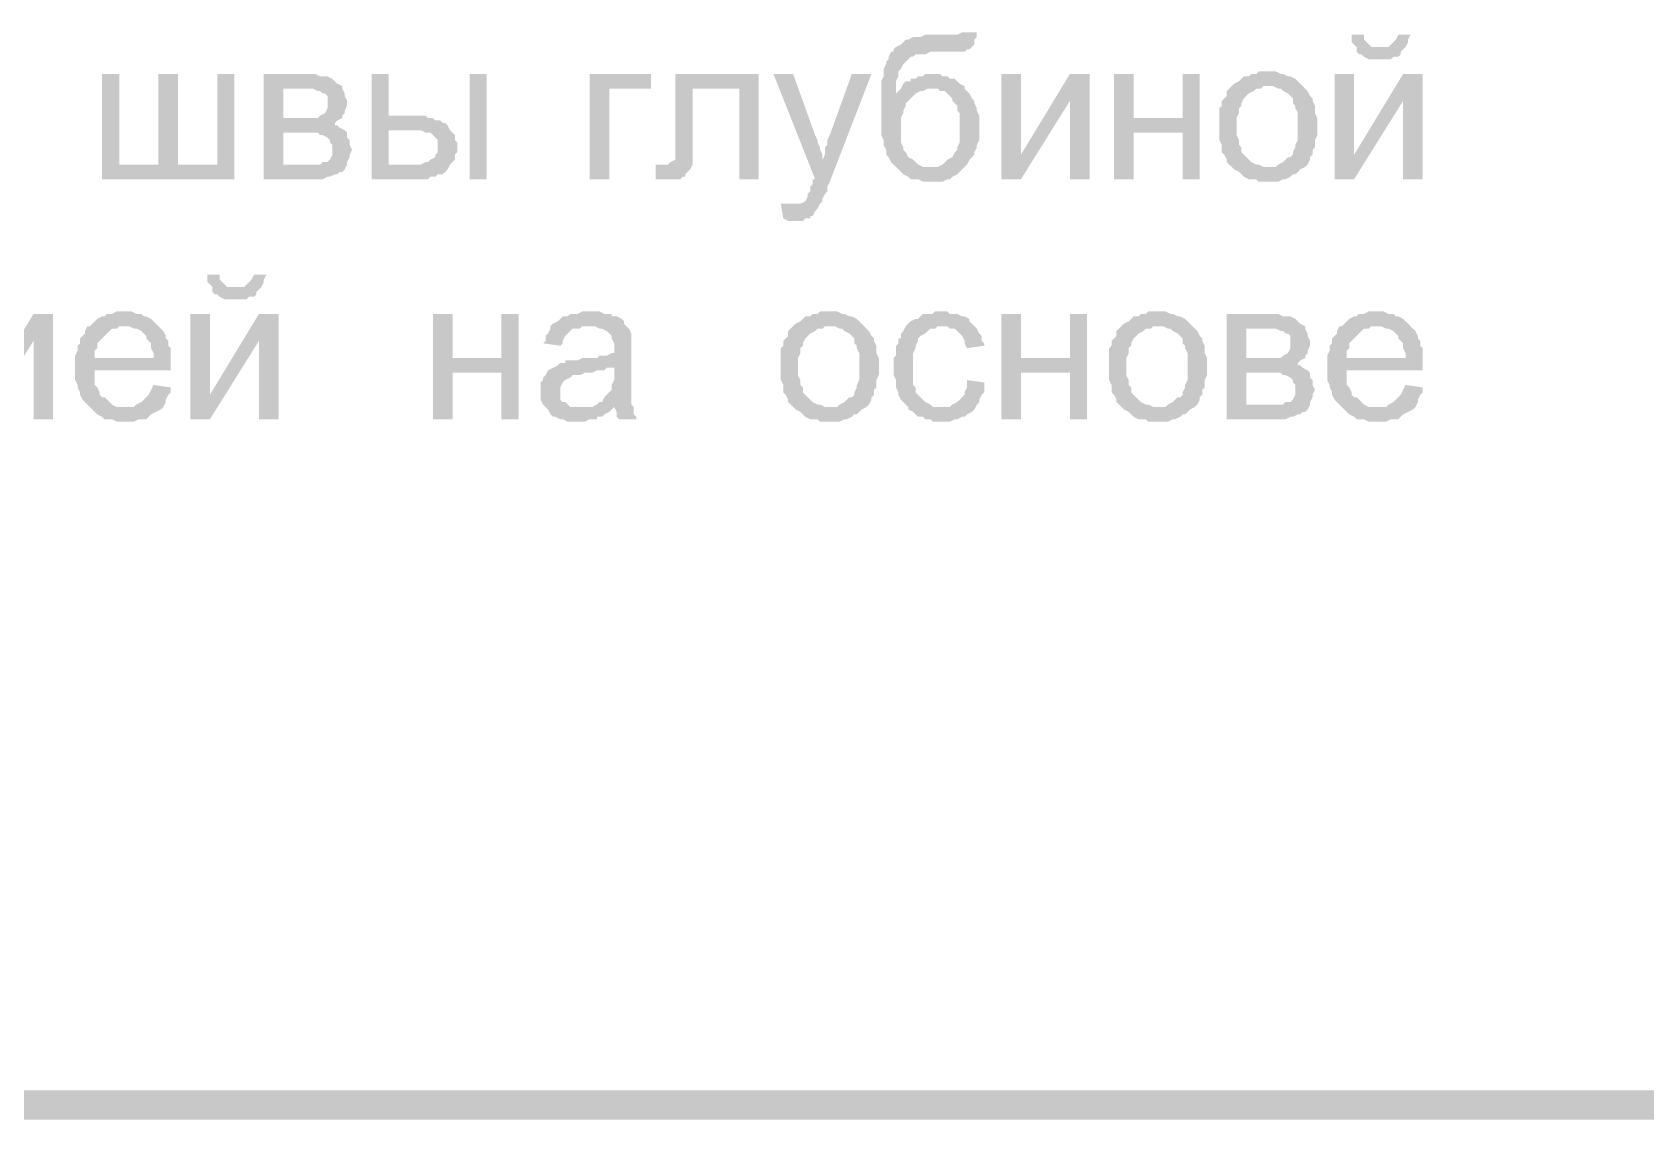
# Model space of a CAD drawing. Header units: millimetres. Extents: x -383313 to -161684, y -117025 to 99224.
# Drawn here: x -336718 to -333930, y -36104 to -34225 of the extents above; entities that cross this region are included whole.
import ezdxf

# ---------------------------------------------------------------- set-up
doc = ezdxf.new("R2010")
doc.units = ezdxf.units.MM
doc.header["$MEASUREMENT"] = 0
doc.layers.add('PDF_Solid Fills', color=7, linetype='Continuous')

# ---------------------------------------------------------------- blocks, each defined once
blk = doc.blocks.new('A$Cf5759c35')
at = {"layer": 'PDF_Solid Fills'}
for points in [[(23350.9, -15959.7), (23350.9, -15959.7), (23342.4, -15963.9), (23342.4, -15963.9), (23342.4, -15963.9), (23338.2, -15963.9), (23329.7, -15963.9), (23321.3, -15963.9), (23308.6, -15963.9), (23300.1, -15963.9), (23291.6, -15963.9), (23287.4, -15963.9), (23278.9, -15968.1), (23270.5, -15968.1), (23266.2, -15968.1), (23257.8, -15972.4), (23253.5, -15972.4), (23249.3, -15976.6), (23245.1, -15980.8), (23236.6, -15985.1), (23232.4, -15989.3), (23232.4, -15993.5), (23228.1, -15993.5), (23223.9, -16002), (23223.9, -16006.2), (23219.7, -16010.5), (23219.7, -16014.7), (23215.4, -16023.2), (23215.4, -16027.4), (23215.4, -16035.9), (23211.2, -16044.3), (23211.2, -16048.6), (23211.2, -16057), (23211.2, -16065.5), (23211.2, -16074), (23211.2, -16086.7), (23211.2, -16090.9), (23211.2, -16099.4), (23211.2, -16107.8), (23211.2, -16116.3), (23211.2, -16124.8), (23211.2, -16133.2), (23211.2, -16137.5), (23215.4, -16145.9), (23215.4, -16150.2), (23215.4, -16154.4), (23219.7, -16162.9), (23219.7, -16167.1), (23219.7, -16171.3), (23223.9, -16175.6), (23228.1, -16184), (23232.4, -16188.3), (23236.6, -16192.5), (23240.8, -16196.7), (23245.1, -16201), (23249.3, -16205.2), (23257.8, -16209.4), (23262, -16213.7), (23266.2, -16213.7), (23274.7, -16213.7), (23283.2, -16217.9), (23287.4, -16217.9), (23295.9, -16217.9), (23304.3, -16217.9), (23308.6, -16217.9), (23317, -16217.9), (23325.5, -16213.7), (23329.7, -16213.7), (23334, -16209.4), (23342.4, -16205.2), (23342.4, -16205.2), (23346.7, -16201), (23350.9, -16196.7), (23355.1, -16192.5), (23295.9, -16192.5), (23295.9, -16192.5), (23287.4, -16192.5), (23283.2, -16192.5), (23274.7, -16188.3), (23270.5, -16184), (23266.2, -16179.8), (23257.8, -16175.6), (23257.8, -16175.6), (23253.5, -16167.1), (23249.3, -16162.9), (23249.3, -16158.6), (23245.1, -16150.2), (23245.1, -16141.7), (23245.1, -16137.5), (23245.1, -16129), (23245.1, -16120.5), (23245.1, -16112.1), (23245.1, -16107.8), (23249.3, -16099.4), (23249.3, -16095.1), (23253.5, -16086.7), (23253.5, -16082.4), (23257.8, -16078.2), (23262, -16074), (23266.2, -16069.7), (23236.6, -16065.5), (23236.6, -16065.5), (23236.6, -16057), (23236.6, -16052.8), (23236.6, -16044.3), (23240.8, -16035.9), (23240.8, -16031.6), (23240.8, -16027.4), (23245.1, -16023.2), (23249.3, -16014.7), (23253.5, -16010.5), (23257.8, -16006.2), (23262, -16002), (23266.2, -16002), (23270.5, -15997.8), (23274.7, -15997.8), (23283.2, -15997.8), (23287.4, -15997.8), (23295.9, -15993.5), (23304.3, -15993.5), (23312.8, -15993.5), (23321.3, -15993.5), (23329.7, -15993.5), (23338.2, -15993.5), (23342.4, -15993.5), (23350.9, -15993.5), (23355.1, -15993.5), (23359.4, -15989.3), (23363.6, -15989.3), (23367.8, -15985.1), (23372.1, -15980.8), (23372.1, -15972.4), (23376.3, -15968.1), (23376.3, -15959.7)], [(24045.2, -15963.9), (24024, -15963.9), (24024, -15976.6), (24028.2, -15980.8), (24032.5, -15985.1), (24070.6, -15985.1), (24066.3, -15985.1), (24057.9, -15985.1), (24053.6, -15980.8), (24049.4, -15976.6), (24045.2, -15972.4)], [(24125.6, -15963.9), (24104.4, -15963.9), (24100.2, -15972.4), (24096, -15976.6), (24091.7, -15980.8), (24091.7, -15980.8), (24087.5, -15985.1), (24079, -15985.1), (24070.6, -15985.1), (24032.5, -15985.1), (24032.5, -15993.5), (24036.7, -15997.8), (24040.9, -15997.8), (24045.2, -16002), (24053.6, -16006.2), (24057.9, -16006.2), (24066.3, -16006.2), (24074.8, -16006.2), (24079, -16006.2), (24083.3, -16006.2), (24091.7, -16006.2), (24096, -16002), (24104.4, -16002), (24108.7, -15997.8), (24108.7, -15993.5), (24112.9, -15989.3), (24117.1, -15985.1), (24121.4, -15976.6), (24121.4, -15972.4)], [(23880.1, -16027.4), (23880.1, -16027.4), (23863.1, -16027.4), (23858.9, -16031.6), (23850.4, -16031.6), (23846.2, -16035.9), (23837.7, -16035.9), (23833.5, -16040.1), (23829.3, -16044.3), (23820.8, -16048.6), (23820.8, -16048.6), (23816.6, -16052.8), (23880.1, -16052.8), (23880.1, -16052.8), (23888.5, -16052.8), (23897, -16057), (23901.2, -16057), (23905.5, -16061.3), (23913.9, -16065.5), (23918.2, -16069.7), (23922.4, -16074), (23922.4, -16082.4), (23926.6, -16086.7), (23926.6, -16090.9), (23930.9, -16099.4), (23930.9, -16107.8), (23930.9, -16112.1), (23930.9, -16120.5), (23930.9, -16124.8), (23930.9, -16133.2), (23930.9, -16141.7), (23930.9, -16145.9), (23926.6, -16154.4), (23926.6, -16158.6), (23922.4, -16167.1), (23922.4, -16171.3), (23918.2, -16175.6), (23913.9, -16175.6), (23909.7, -16179.8), (23905.5, -16184), (23897, -16188.3), (23892.8, -16192.5), (23884.3, -16192.5), (23880.1, -16192.5), (23816.6, -16192.5), (23820.8, -16196.7), (23829.3, -16201), (23833.5, -16205.2), (23837.7, -16209.4), (23846.2, -16213.7), (23850.4, -16213.7), (23858.9, -16213.7), (23863.1, -16217.9), (23871.6, -16217.9), (23880.1, -16217.9), (23884.3, -16217.9), (23888.5, -16217.9), (23897, -16217.9), (23905.5, -16213.7), (23909.7, -16213.7), (23918.2, -16209.4), (23922.4, -16205.2), (23926.6, -16205.2), (23930.9, -16201), (23935.1, -16196.7), (23943.6, -16192.5), (23947.8, -16188.3), (23952, -16179.8), (23952, -16175.6), (23952, -16175.6), (23956.3, -16171.3), (23956.3, -16162.9), (23960.5, -16158.6), (23960.5, -16150.2), (23960.5, -16145.9), (23964.7, -16137.5), (23964.7, -16129), (23964.7, -16120.5), (23964.7, -16116.3), (23964.7, -16107.8), (23960.5, -16099.4), (23960.5, -16090.9), (23960.5, -16086.7), (23956.3, -16078.2), (23956.3, -16074), (23952, -16069.7), (23947.8, -16061.3), (23943.6, -16057), (23939.3, -16052.8), (23935.1, -16048.6), (23930.9, -16044.3), (23926.6, -16040.1), (23918.2, -16035.9), (23913.9, -16035.9), (23905.5, -16031.6), (23901.2, -16031.6), (23892.8, -16027.4), (23888.5, -16027.4)], [(21894.6, -16031.6), (21865, -16031.6), (21865, -16213.7), (21996.2, -16188.3), (21894.6, -16188.3)], [(22093.6, -16031.6), (22064, -16031.6), (22064, -16188.3), (21996.2, -16188.3), (21865, -16213.7), (22093.6, -16213.7)], [(21996.2, -16031.6), (21962.4, -16031.6), (21962.4, -16188.3), (21894.6, -16188.3), (21996.2, -16188.3)], [(22216.4, -16031.6), (22144.4, -16031.6), (22144.4, -16213.7), (22246, -16213.7), (22254.5, -16209.4), (22258.7, -16209.4), (22267.2, -16205.2), (22271.4, -16205.2), (22275.6, -16201), (22279.9, -16201), (22284.1, -16196.7), (22288.3, -16188.3), (22178.3, -16188.3), (22178.3, -16133.2), (22216.4, -16133.2), (22284.1, -16129), (22275.6, -16124.8), (22271.4, -16120.5), (22267.2, -16120.5), (22267.2, -16116.3), (22271.4, -16112.1), (22178.3, -16107.8), (22178.3, -16057), (22212.1, -16057), (22279.9, -16052.8), (22271.4, -16048.6), (22267.2, -16044.3), (22262.9, -16040.1), (22254.5, -16035.9), (22254.5, -16035.9), (22246, -16035.9), (22241.8, -16035.9), (22233.3, -16031.6), (22224.8, -16031.6)], [(22279.9, -16052.8), (22212.1, -16057), (22212.1, -16057), (22229.1, -16057), (22237.5, -16061.3), (22241.8, -16061.3), (22246, -16065.5), (22250.2, -16065.5), (22254.5, -16069.7), (22254.5, -16078.2), (22254.5, -16082.4), (22254.5, -16086.7), (22254.5, -16090.9), (22250.2, -16099.4), (22250.2, -16099.4), (22241.8, -16103.6), (22237.5, -16107.8), (22233.3, -16107.8), (22224.8, -16107.8), (22220.6, -16107.8), (22207.9, -16107.8), (22178.3, -16107.8), (22271.4, -16112.1), (22279.9, -16107.8), (22279.9, -16103.6), (22284.1, -16099.4), (22284.1, -16095.1), (22288.3, -16086.7), (22288.3, -16082.4), (22288.3, -16078.2), (22284.1, -16069.7), (22284.1, -16065.5), (22279.9, -16057)], [(22360.3, -16031.6), (22330.7, -16031.6), (22330.7, -16213.7), (22428, -16213.7), (22432.3, -16209.4), (22440.7, -16209.4), (22445, -16205.2), (22453.4, -16205.2), (22457.7, -16201), (22461.9, -16196.7), (22461.9, -16196.7), (22466.1, -16188.3), (22360.3, -16188.3), (22360.3, -16129), (22394.2, -16129), (22466.1, -16129), (22461.9, -16120.5), (22457.7, -16116.3), (22453.4, -16116.3), (22449.2, -16112.1), (22440.7, -16112.1), (22436.5, -16107.8), (22428, -16107.8), (22423.8, -16103.6), (22415.3, -16103.6), (22406.9, -16103.6), (22398.4, -16103.6), (22360.3, -16103.6)], [(22813.3, -16031.6), (22707.4, -16031.6), (22707.4, -16213.7), (22741.3, -16213.7), (22741.3, -16057), (22813.3, -16057)], [(22999.5, -16031.6), (22855.6, -16031.6), (22855.6, -16179.8), (22855.6, -16179.8), (22847.1, -16184), (22847.1, -16184), (22842.9, -16188.3), (22834.4, -16188.3), (22821.7, -16188.3), (22821.7, -16213.7), (22826, -16213.7), (22834.4, -16213.7), (22838.7, -16213.7), (22847.1, -16213.7), (22847.1, -16213.7), (22855.6, -16213.7), (22864.1, -16213.7), (22868.3, -16209.4), (22872.5, -16209.4), (22872.5, -16205.2), (22876.8, -16201), (22881, -16196.7), (22885.2, -16188.3), (22885.2, -16184), (22885.2, -16179.8), (22885.2, -16175.6), (22885.2, -16167.1), (22885.2, -16158.6), (22885.2, -16150.2), (22885.2, -16057), (22965.7, -16057)], [(23058.8, -16031.6), (23024.9, -16031.6), (23096.9, -16213.7), (23109.6, -16179.8), (23109.6, -16175.6), (23109.6, -16171.3), (23105.4, -16162.9), (23105.4, -16158.6), (23101.1, -16150.2), (23101.1, -16145.9), (23096.9, -16137.5)], [(23194.3, -16031.6), (23160.4, -16031.6), (23122.3, -16137.5), (23122.3, -16137.5), (23118.1, -16145.9), (23118.1, -16154.4), (23113.8, -16158.6), (23113.8, -16167.1), (23113.8, -16171.3), (23109.6, -16179.8), (23096.9, -16213.7), (23092.7, -16213.7), (23092.7, -16222.1), (23088.4, -16226.4), (23088.4, -16234.8), (23084.2, -16239.1), (23084.2, -16243.3), (23084.2, -16243.3), (23080, -16251.8), (23071.5, -16256), (23071.5, -16256), (23063, -16256), (23054.6, -16256), (23105.4, -16256), (23105.4, -16256), (23109.6, -16251.8), (23109.6, -16247.5), (23113.8, -16239.1), (23118.1, -16234.8), (23118.1, -16226.4), (23122.3, -16217.9)], [(23300.1, -16031.6), (23287.4, -16031.6), (23283.2, -16035.9), (23274.7, -16035.9), (23270.5, -16040.1), (23262, -16040.1), (23262, -16044.3), (23253.5, -16044.3), (23249.3, -16048.6), (23245.1, -16057), (23240.8, -16061.3), (23236.6, -16065.5), (23266.2, -16069.7), (23270.5, -16065.5), (23278.9, -16061.3), (23283.2, -16061.3), (23291.6, -16057), (23295.9, -16057), (23355.1, -16057), (23355.1, -16052.8), (23346.7, -16048.6), (23342.4, -16044.3), (23338.2, -16040.1), (23329.7, -16040.1), (23325.5, -16035.9), (23317, -16035.9), (23312.8, -16031.6), (23304.3, -16031.6)], [(23571, -16031.6), (23537.2, -16031.6), (23452.5, -16171.3), (23418.6, -16213.7), (23452.5, -16213.7), (23537.2, -16078.2)], [(23647.2, -16031.6), (23613.4, -16031.6), (23613.4, -16213.7), (23647.2, -16213.7), (23647.2, -16133.2), (23731.9, -16133.2), (23647.2, -16107.8)], [(23761.5, -16031.6), (23731.9, -16031.6), (23731.9, -16107.8), (23647.2, -16107.8), (23731.9, -16133.2), (23731.9, -16213.7), (23761.5, -16213.7)], [(23816.6, -16052.8), (23812.3, -16057), (23808.1, -16061.3), (23808.1, -16069.7), (23803.9, -16074), (23799.6, -16078.2), (23799.6, -16086.7), (23795.4, -16090.9), (23795.4, -16099.4), (23795.4, -16107.8), (23795.4, -16116.3), (23795.4, -16124.8), (23795.4, -16124.8), (23795.4, -16133.2), (23795.4, -16141.7), (23795.4, -16145.9), (23799.6, -16154.4), (23799.6, -16162.9), (23799.6, -16167.1), (23803.9, -16171.3), (23808.1, -16179.8), (23808.1, -16184), (23812.3, -16188.3), (23816.6, -16192.5), (23880.1, -16192.5), (23875.8, -16192.5), (23871.6, -16192.5), (23863.1, -16188.3), (23858.9, -16188.3), (23850.4, -16184), (23846.2, -16179.8), (23842, -16175.6), (23842, -16175.6), (23837.7, -16171.3), (23833.5, -16167.1), (23833.5, -16158.6), (23829.3, -16154.4), (23829.3, -16145.9), (23825, -16137.5), (23825, -16133.2), (23825, -16124.8), (23825, -16120.5), (23825, -16112.1), (23825, -16107.8), (23829.3, -16099.4), (23829.3, -16090.9), (23833.5, -16086.7), (23833.5, -16082.4), (23837.7, -16074), (23842, -16069.7), (23842, -16069.7), (23846.2, -16065.5), (23854.7, -16061.3), (23858.9, -16057), (23867.4, -16057), (23871.6, -16052.8), (23880.1, -16052.8)], [(24146.8, -16031.6), (24112.9, -16031.6), (24028.2, -16171.3), (23994.4, -16213.7), (24028.2, -16213.7), (24112.9, -16078.2)], [(23355.1, -16057), (23295.9, -16057), (23308.6, -16057), (23312.8, -16061.3), (23321.3, -16061.3), (23325.5, -16065.5), (23329.7, -16069.7), (23334, -16074), (23334, -16078.2), (23338.2, -16082.4), (23342.4, -16086.7), (23342.4, -16095.1), (23346.7, -16099.4), (23346.7, -16107.8), (23346.7, -16116.3), (23346.7, -16120.5), (23346.7, -16129), (23346.7, -16137.5), (23346.7, -16145.9), (23346.7, -16150.2), (23342.4, -16158.6), (23342.4, -16162.9), (23338.2, -16167.1), (23334, -16175.6), (23334, -16175.6), (23325.5, -16179.8), (23321.3, -16184), (23317, -16188.3), (23308.6, -16192.5), (23304.3, -16192.5), (23295.9, -16192.5), (23355.1, -16192.5), (23359.4, -16188.3), (23363.6, -16179.8), (23367.8, -16175.6), (23372.1, -16171.3), (23372.1, -16167.1), (23376.3, -16158.6), (23376.3, -16154.4), (23380.5, -16145.9), (23380.5, -16137.5), (23380.5, -16133.2), (23380.5, -16124.8), (23380.5, -16120.5), (23380.5, -16112.1), (23380.5, -16103.6), (23376.3, -16095.1), (23376.3, -16090.9), (23372.1, -16082.4), (23372.1, -16078.2), (23367.8, -16074), (23363.6, -16065.5), (23359.4, -16061.3)], [(22284.1, -16129), (22216.4, -16133.2), (22216.4, -16133.2), (22237.5, -16133.2), (22241.8, -16137.5), (22246, -16137.5), (22254.5, -16141.7), (22258.7, -16145.9), (22258.7, -16150.2), (22262.9, -16154.4), (22262.9, -16162.9), (22262.9, -16167.1), (22262.9, -16171.3), (22258.7, -16179.8), (22254.5, -16184), (22250.2, -16184), (22246, -16184), (22241.8, -16188.3), (22233.3, -16188.3), (22224.8, -16188.3), (22216.4, -16188.3), (22178.3, -16188.3), (22288.3, -16188.3), (22288.3, -16184), (22292.6, -16175.6), (22292.6, -16171.3), (22296.8, -16162.9), (22296.8, -16162.9), (22292.6, -16154.4), (22292.6, -16145.9), (22288.3, -16141.7), (22288.3, -16133.2)], [(22466.1, -16129), (22394.2, -16129), (22415.3, -16129), (22423.8, -16133.2), (22428, -16133.2), (22432.3, -16133.2), (22436.5, -16137.5), (22440.7, -16141.7), (22445, -16145.9), (22445, -16154.4), (22445, -16158.6), (22445, -16158.6), (22445, -16167.1), (22440.7, -16171.3), (22440.7, -16175.6), (22432.3, -16179.8), (22432.3, -16179.8), (22428, -16184), (22423.8, -16184), (22415.3, -16188.3), (22411.1, -16188.3), (22402.6, -16188.3), (22389.9, -16188.3), (22360.3, -16188.3), (22466.1, -16188.3), (22470.4, -16184), (22474.6, -16179.8), (22474.6, -16171.3), (22478.8, -16167.1), (22478.8, -16158.6), (22478.8, -16158.6), (22478.8, -16150.2), (22474.6, -16145.9), (22474.6, -16137.5), (22470.4, -16133.2)], [(23037.6, -16256), (23041.9, -16281.4), (23050.3, -16285.6), (23075.7, -16285.6), (23080, -16281.4), (23088.4, -16281.4), (23088.4, -16277.2), (23092.7, -16277.2), (23096.9, -16268.7), (23101.1, -16264.5), (23105.4, -16256), (23054.6, -16256), (23054.6, -16256), (23046.1, -16256)], [(22068.2, -16378.8), (22047, -16378.8), (22047, -16391.5), (22051.3, -16395.7), (22055.5, -16399.9), (22093.6, -16399.9), (22089.4, -16399.9), (22080.9, -16399.9), (22076.7, -16395.7), (22072.4, -16391.5), (22068.2, -16387.2)], [(22148.6, -16378.8), (22127.5, -16378.8), (22123.2, -16387.2), (22119, -16391.5), (22114.8, -16395.7), (22114.8, -16395.7), (22110.5, -16399.9), (22102.1, -16399.9), (22093.6, -16399.9), (22055.5, -16399.9), (22055.5, -16408.4), (22059.7, -16412.6), (22064, -16412.6), (22068.2, -16416.9), (22076.7, -16421.1), (22080.9, -16421.1), (22089.4, -16421.1), (22097.8, -16421.1), (22102.1, -16421.1), (22106.3, -16421.1), (22114.8, -16421.1), (22119, -16416.9), (22127.5, -16416.9), (22131.7, -16412.6), (22131.7, -16408.4), (22135.9, -16404.2), (22140.2, -16399.9), (22144.4, -16391.5), (22144.4, -16387.2)], [(21780.3, -16446.5), (21746.5, -16446.5), (21661.8, -16586.2), (21627.9, -16628.5), (21661.8, -16628.5), (21746.5, -16493.1)], [(21903.1, -16442.3), (21903.1, -16442.3), (21890.4, -16442.3), (21881.9, -16446.5), (21873.5, -16446.5), (21869.2, -16450.7), (21865, -16450.7), (21856.5, -16455), (21852.3, -16459.2), (21848.1, -16463.4), (21843.8, -16467.7), (21903.1, -16467.7), (21907.3, -16467.7), (21911.6, -16467.7), (21920, -16471.9), (21924.3, -16471.9), (21932.7, -16476.1), (21937, -16480.4), (21941.2, -16484.6), (21941.2, -16488.8), (21945.4, -16493.1), (21949.7, -16497.3), (21949.7, -16505.8), (21953.9, -16514.2), (21953.9, -16522.7), (21852.3, -16522.7), (21983.5, -16522.7), (21983.5, -16514.2), (21983.5, -16505.8), (21979.3, -16501.5), (21979.3, -16493.1), (21975.1, -16488.8), (21975.1, -16484.6), (21970.8, -16476.1), (21966.6, -16471.9), (21962.4, -16467.7), (21958.1, -16463.4), (21953.9, -16459.2), (21949.7, -16455), (21941.2, -16450.7), (21937, -16450.7), (21932.7, -16446.5), (21924.3, -16446.5), (21915.8, -16442.3), (21911.6, -16442.3)], [(22169.8, -16446.5), (22135.9, -16446.5), (22051.3, -16586.2), (22017.4, -16628.5), (22051.3, -16628.5), (22135.9, -16493.1)], [(22470.4, -16446.5), (22436.5, -16446.5), (22436.5, -16628.5), (22470.4, -16628.5), (22470.4, -16548.1), (22555, -16548.1), (22470.4, -16522.7)], [(22584.7, -16446.5), (22555, -16446.5), (22555, -16522.7), (22470.4, -16522.7), (22555, -16548.1), (22555, -16628.5), (22584.7, -16628.5)], [(22711.7, -16442.3), (22711.7, -16442.3), (22694.7, -16442.3), (22686.3, -16446.5), (22682, -16446.5), (22673.6, -16446.5), (22669.3, -16450.7), (22660.9, -16450.7), (22656.6, -16455), (22652.4, -16459.2), (22643.9, -16463.4), (22639.7, -16467.7), (22703.2, -16467.7), (22707.4, -16467.7), (22715.9, -16467.7), (22724.4, -16471.9), (22728.6, -16471.9), (22737.1, -16476.1), (22741.3, -16480.4), (22741.3, -16480.4), (22745.5, -16484.6), (22745.5, -16488.8), (22749.8, -16497.3), (22749.8, -16505.8), (22749.8, -16505.8), (22749.8, -16514.2), (22745.5, -16514.2), (22737.1, -16518.5), (22732.8, -16518.5), (22724.4, -16518.5), (22720.1, -16522.7), (22711.7, -16522.7), (22703.2, -16522.7), (22694.7, -16522.7), (22686.3, -16526.9), (22677.8, -16526.9), (22673.6, -16526.9), (22665.1, -16526.9), (22665.1, -16531.2), (22656.6, -16531.2), (22652.4, -16535.4), (22749.8, -16539.6), (22749.8, -16548.1), (22749.8, -16552.3), (22749.8, -16560.8), (22745.5, -16569.3), (22745.5, -16573.5), (22745.5, -16577.7), (22741.3, -16582), (22737.1, -16586.2), (22732.8, -16590.4), (22728.6, -16598.9), (22724.4, -16598.9), (22720.1, -16603.1), (22711.7, -16607.4), (22749.8, -16607.4), (22749.8, -16607.4), (22754, -16615.8), (22754, -16624.3), (22758.2, -16628.5), (22787.9, -16628.5), (22787.9, -16624.3), (22783.6, -16620.1), (22783.6, -16611.6), (22783.6, -16607.4), (22779.4, -16603.1), (22779.4, -16598.9), (22779.4, -16594.7), (22779.4, -16590.4), (22779.4, -16582), (22779.4, -16573.5), (22779.4, -16565), (22779.4, -16552.3), (22779.4, -16510), (22779.4, -16510), (22779.4, -16501.5), (22779.4, -16493.1), (22779.4, -16488.8), (22779.4, -16484.6), (22779.4, -16480.4), (22775.2, -16471.9), (22770.9, -16467.7), (22766.7, -16463.4), (22766.7, -16459.2), (22762.5, -16455), (22754, -16450.7), (22745.5, -16450.7), (22745.5, -16446.5), (22737.1, -16446.5), (22732.8, -16446.5), (22724.4, -16442.3), (22715.9, -16442.3)], [(23122.3, -16442.3), (23122.3, -16442.3), (23105.4, -16442.3), (23101.1, -16446.5), (23092.7, -16446.5), (23088.4, -16450.7), (23080, -16450.7), (23075.7, -16455), (23071.5, -16459.2), (23063, -16463.4), (23063, -16463.4), (23058.8, -16467.7), (23122.3, -16467.7), (23122.3, -16467.7), (23130.8, -16467.7), (23139.2, -16471.9), (23143.5, -16471.9), (23147.7, -16476.1), (23156.2, -16480.4), (23160.4, -16484.6), (23164.6, -16488.8), (23164.6, -16497.3), (23168.9, -16501.5), (23168.9, -16505.8), (23173.1, -16514.2), (23173.1, -16522.7), (23173.1, -16526.9), (23173.1, -16535.4), (23173.1, -16539.6), (23173.1, -16548.1), (23173.1, -16556.6), (23173.1, -16560.8), (23168.9, -16569.3), (23168.9, -16573.5), (23164.6, -16582), (23164.6, -16586.2), (23160.4, -16590.4), (23156.2, -16590.4), (23151.9, -16594.7), (23147.7, -16598.9), (23139.2, -16603.1), (23135, -16607.4), (23126.5, -16607.4), (23122.3, -16607.4), (23058.8, -16607.4), (23063, -16611.6), (23071.5, -16615.8), (23075.7, -16620.1), (23080, -16624.3), (23088.4, -16628.5), (23092.7, -16628.5), (23101.1, -16628.5), (23105.4, -16632.8), (23113.8, -16632.8), (23122.3, -16632.8), (23126.5, -16632.8), (23130.8, -16632.8), (23139.2, -16632.8), (23147.7, -16628.5), (23151.9, -16628.5), (23160.4, -16624.3), (23164.6, -16620.1), (23168.9, -16620.1), (23173.1, -16615.8), (23177.3, -16611.6), (23185.8, -16607.4), (23190, -16603.1), (23194.3, -16594.7), (23194.3, -16590.4), (23194.3, -16590.4), (23198.5, -16586.2), (23198.5, -16577.7), (23202.7, -16573.5), (23202.7, -16565), (23202.7, -16560.8), (23207, -16552.3), (23207, -16543.9), (23207, -16535.4), (23207, -16531.2), (23207, -16522.7), (23202.7, -16514.2), (23202.7, -16505.8), (23202.7, -16501.5), (23198.5, -16493.1), (23198.5, -16488.8), (23194.3, -16484.6), (23190, -16476.1), (23185.8, -16471.9), (23181.6, -16467.7), (23177.3, -16463.4), (23173.1, -16459.2), (23168.9, -16455), (23160.4, -16450.7), (23156.2, -16450.7), (23147.7, -16446.5), (23143.5, -16446.5), (23135, -16442.3), (23130.8, -16442.3)], [(23317, -16442.3), (23304.3, -16442.3), (23300.1, -16446.5), (23283.2, -16446.5), (23278.9, -16450.7), (23274.7, -16455), (23270.5, -16455), (23262, -16459.2), (23257.8, -16463.4), (23253.5, -16467.7), (23249.3, -16476.1), (23245.1, -16480.4), (23245.1, -16488.8), (23240.8, -16488.8), (23240.8, -16497.3), (23236.6, -16501.5), (23236.6, -16510), (23236.6, -16518.5), (23232.4, -16522.7), (23232.4, -16531.2), (23232.4, -16539.6), (23232.4, -16548.1), (23232.4, -16552.3), (23236.6, -16560.8), (23236.6, -16569.3), (23236.6, -16573.5), (23240.8, -16582), (23240.8, -16586.2), (23245.1, -16594.7), (23249.3, -16598.9), (23253.5, -16603.1), (23257.8, -16607.4), (23317, -16607.4), (23312.8, -16607.4), (23308.6, -16607.4), (23300.1, -16607.4), (23295.9, -16603.1), (23287.4, -16598.9), (23283.2, -16594.7), (23278.9, -16590.4), (23278.9, -16590.4), (23274.7, -16586.2), (23270.5, -16582), (23270.5, -16573.5), (23266.2, -16569.3), (23266.2, -16560.8), (23266.2, -16556.6), (23266.2, -16548.1), (23266.2, -16539.6), (23266.2, -16535.4), (23266.2, -16526.9), (23266.2, -16518.5), (23266.2, -16514.2), (23270.5, -16505.8), (23270.5, -16501.5), (23274.7, -16493.1), (23274.7, -16488.8), (23278.9, -16484.6), (23278.9, -16484.6), (23287.4, -16480.4), (23291.6, -16476.1), (23295.9, -16471.9), (23304.3, -16471.9), (23308.6, -16467.7), (23317, -16467.7), (23372.1, -16467.7), (23367.8, -16463.4), (23363.6, -16459.2), (23363.6, -16455), (23355.1, -16450.7), (23350.9, -16450.7), (23342.4, -16446.5), (23338.2, -16446.5), (23329.7, -16446.5), (23325.5, -16442.3)], [(23452.5, -16446.5), (23418.6, -16446.5), (23418.6, -16628.5), (23452.5, -16628.5), (23452.5, -16548.1), (23537.2, -16548.1), (23452.5, -16522.7)], [(23566.8, -16446.5), (23537.2, -16446.5), (23537.2, -16522.7), (23452.5, -16522.7), (23537.2, -16548.1), (23537.2, -16628.5), (23566.8, -16628.5)], [(23689.6, -16442.3), (23689.6, -16442.3), (23672.6, -16442.3), (23668.4, -16446.5), (23659.9, -16446.5), (23655.7, -16450.7), (23647.2, -16450.7), (23643, -16455), (23638.8, -16459.2), (23630.3, -16463.4), (23630.3, -16463.4), (23626.1, -16467.7), (23689.6, -16467.7), (23689.6, -16467.7), (23698, -16467.7), (23706.5, -16471.9), (23710.7, -16471.9), (23715, -16476.1), (23723.4, -16480.4), (23727.7, -16484.6), (23731.9, -16488.8), (23731.9, -16497.3), (23736.1, -16501.5), (23736.1, -16505.8), (23740.4, -16514.2), (23740.4, -16522.7), (23740.4, -16526.9), (23740.4, -16535.4), (23740.4, -16539.6), (23740.4, -16548.1), (23740.4, -16556.6), (23740.4, -16560.8), (23736.1, -16569.3), (23736.1, -16573.5), (23731.9, -16582), (23731.9, -16586.2), (23727.7, -16590.4), (23723.4, -16590.4), (23719.2, -16594.7), (23715, -16598.9), (23706.5, -16603.1), (23702.3, -16607.4), (23693.8, -16607.4), (23689.6, -16607.4), (23626.1, -16607.4), (23630.3, -16611.6), (23638.8, -16615.8), (23643, -16620.1), (23647.2, -16624.3), (23655.7, -16628.5), (23659.9, -16628.5), (23668.4, -16628.5), (23672.6, -16632.8), (23681.1, -16632.8), (23689.6, -16632.8), (23693.8, -16632.8), (23698, -16632.8), (23706.5, -16632.8), (23715, -16628.5), (23719.2, -16628.5), (23727.7, -16624.3), (23731.9, -16620.1), (23736.1, -16620.1), (23740.4, -16615.8), (23744.6, -16611.6), (23753.1, -16607.4), (23757.3, -16603.1), (23761.5, -16594.7), (23761.5, -16590.4), (23761.5, -16590.4), (23765.8, -16586.2), (23765.8, -16577.7), (23770, -16573.5), (23770, -16565), (23770, -16560.8), (23774.2, -16552.3), (23774.2, -16543.9), (23774.2, -16535.4), (23774.2, -16531.2), (23774.2, -16522.7), (23770, -16514.2), (23770, -16505.8), (23770, -16501.5), (23765.8, -16493.1), (23765.8, -16488.8), (23761.5, -16484.6), (23757.3, -16476.1), (23753.1, -16471.9), (23748.8, -16467.7), (23744.6, -16463.4), (23740.4, -16459.2), (23736.1, -16455), (23727.7, -16450.7), (23723.4, -16450.7), (23715, -16446.5), (23710.7, -16446.5), (23702.3, -16442.3), (23698, -16442.3)], [(23880.1, -16446.5), (23808.1, -16446.5), (23808.1, -16628.5), (23909.7, -16628.5), (23918.2, -16624.3), (23922.4, -16624.3), (23930.9, -16620.1), (23935.1, -16620.1), (23939.3, -16615.8), (23943.6, -16615.8), (23947.8, -16611.6), (23952, -16603.1), (23842, -16603.1), (23842, -16548.1), (23880.1, -16548.1), (23947.8, -16543.9), (23939.3, -16539.6), (23935.1, -16535.4), (23930.9, -16535.4), (23930.9, -16531.2), (23935.1, -16526.9), (23842, -16522.7), (23842, -16471.9), (23875.8, -16471.9), (23943.6, -16467.7), (23935.1, -16463.4), (23930.9, -16459.2), (23926.6, -16455), (23918.2, -16450.7), (23918.2, -16450.7), (23909.7, -16450.7), (23905.5, -16450.7), (23897, -16446.5), (23888.5, -16446.5)], [(24066.3, -16442.3), (24066.3, -16442.3), (24053.6, -16442.3), (24045.2, -16446.5), (24036.7, -16446.5), (24032.5, -16450.7), (24028.2, -16450.7), (24019.8, -16455), (24015.5, -16459.2), (24011.3, -16463.4), (24007.1, -16467.7), (24066.3, -16467.7), (24070.6, -16467.7), (24074.8, -16467.7), (24083.3, -16471.9), (24087.5, -16471.9), (24096, -16476.1), (24100.2, -16480.4), (24104.4, -16484.6), (24104.4, -16488.8), (24108.7, -16493.1), (24112.9, -16497.3), (24112.9, -16505.8), (24117.1, -16514.2), (24117.1, -16522.7), (24015.5, -16522.7), (24146.8, -16522.7), (24146.8, -16514.2), (24146.8, -16505.8), (24142.5, -16501.5), (24142.5, -16493.1), (24138.3, -16488.8), (24138.3, -16484.6), (24134.1, -16476.1), (24129.8, -16471.9), (24125.6, -16467.7), (24121.4, -16463.4), (24117.1, -16459.2), (24112.9, -16455), (24104.4, -16450.7), (24100.2, -16450.7), (24096, -16446.5), (24087.5, -16446.5), (24079, -16442.3), (24074.8, -16442.3)], [(21843.8, -16467.7), (21839.6, -16467.7), (21835.4, -16476.1), (21835.4, -16480.4), (21831.1, -16484.6), (21826.9, -16488.8), (21826.9, -16497.3), (21822.7, -16501.5), (21822.7, -16510), (21818.4, -16518.5), (21818.4, -16522.7), (21818.4, -16531.2), (21818.4, -16539.6), (21818.4, -16548.1), (21818.4, -16552.3), (21818.4, -16560.8), (21822.7, -16569.3), (21822.7, -16573.5), (21826.9, -16582), (21826.9, -16586.2), (21831.1, -16594.7), (21835.4, -16598.9), (21839.6, -16603.1), (21843.8, -16607.4), (21903.1, -16607.4), (21903.1, -16607.4), (21894.6, -16607.4), (21890.4, -16607.4), (21881.9, -16603.1), (21877.7, -16598.9), (21873.5, -16594.7), (21869.2, -16590.4), (21865, -16590.4), (21860.8, -16586.2), (21860.8, -16582), (21856.5, -16573.5), (21852.3, -16569.3), (21852.3, -16560.8), (21852.3, -16552.3), (21852.3, -16543.9), (21983.5, -16543.9), (21983.5, -16543.9), (21983.5, -16539.6), (21983.5, -16531.2), (21983.5, -16522.7), (21852.3, -16522.7), (21852.3, -16518.5), (21852.3, -16510), (21856.5, -16505.8), (21856.5, -16497.3), (21860.8, -16493.1), (21865, -16488.8), (21869.2, -16484.6), (21873.5, -16480.4), (21877.7, -16476.1), (21881.9, -16471.9), (21890.4, -16471.9), (21894.6, -16467.7), (21903.1, -16467.7)], [(22639.7, -16467.7), (22639.7, -16471.9), (22635.5, -16480.4), (22631.2, -16484.6), (22631.2, -16493.1), (22627, -16497.3), (22656.6, -16501.5), (22660.9, -16497.3), (22660.9, -16493.1), (22665.1, -16484.6), (22669.3, -16480.4), (22673.6, -16476.1), (22677.8, -16471.9), (22682, -16471.9), (22690.5, -16471.9), (22694.7, -16467.7), (22703.2, -16467.7)], [(23058.8, -16467.7), (23054.6, -16471.9), (23050.3, -16476.1), (23050.3, -16484.6), (23046.1, -16488.8), (23041.9, -16493.1), (23041.9, -16501.5), (23037.6, -16505.8), (23037.6, -16514.2), (23037.6, -16522.7), (23037.6, -16531.2), (23037.6, -16539.6), (23037.6, -16539.6), (23037.6, -16548.1), (23037.6, -16556.6), (23037.6, -16560.8), (23041.9, -16569.3), (23041.9, -16577.7), (23041.9, -16582), (23046.1, -16586.2), (23050.3, -16594.7), (23050.3, -16598.9), (23054.6, -16603.1), (23058.8, -16607.4), (23122.3, -16607.4), (23118.1, -16607.4), (23113.8, -16607.4), (23105.4, -16603.1), (23101.1, -16603.1), (23092.7, -16598.9), (23088.4, -16594.7), (23084.2, -16590.4), (23084.2, -16590.4), (23080, -16586.2), (23075.7, -16582), (23075.7, -16573.5), (23071.5, -16569.3), (23071.5, -16560.8), (23067.3, -16552.3), (23067.3, -16548.1), (23067.3, -16539.6), (23067.3, -16535.4), (23067.3, -16526.9), (23067.3, -16522.7), (23071.5, -16514.2), (23071.5, -16505.8), (23075.7, -16501.5), (23075.7, -16497.3), (23080, -16488.8), (23084.2, -16484.6), (23084.2, -16484.6), (23088.4, -16480.4), (23096.9, -16476.1), (23101.1, -16471.9), (23109.6, -16471.9), (23113.8, -16467.7), (23122.3, -16467.7)], [(23372.1, -16467.7), (23317, -16467.7), (23325.5, -16467.7), (23329.7, -16471.9), (23338.2, -16471.9), (23342.4, -16476.1), (23346.7, -16480.4), (23350.9, -16484.6), (23355.1, -16493.1), (23355.1, -16497.3), (23359.4, -16505.8), (23389, -16501.5), (23389, -16497.3), (23384.8, -16493.1), (23384.8, -16484.6), (23380.5, -16480.4), (23376.3, -16471.9)], [(23626.1, -16467.7), (23621.8, -16471.9), (23617.6, -16476.1), (23617.6, -16484.6), (23613.4, -16488.8), (23609.1, -16493.1), (23609.1, -16501.5), (23604.9, -16505.8), (23604.9, -16514.2), (23604.9, -16522.7), (23604.9, -16531.2), (23604.9, -16539.6), (23604.9, -16539.6), (23604.9, -16548.1), (23604.9, -16556.6), (23604.9, -16560.8), (23609.1, -16569.3), (23609.1, -16577.7), (23609.1, -16582), (23613.4, -16586.2), (23617.6, -16594.7), (23617.6, -16598.9), (23621.8, -16603.1), (23626.1, -16607.4), (23689.6, -16607.4), (23685.3, -16607.4), (23681.1, -16607.4), (23672.6, -16603.1), (23668.4, -16603.1), (23659.9, -16598.9), (23655.7, -16594.7), (23651.5, -16590.4), (23651.5, -16590.4), (23647.2, -16586.2), (23643, -16582), (23643, -16573.5), (23638.8, -16569.3), (23638.8, -16560.8), (23634.5, -16552.3), (23634.5, -16548.1), (23634.5, -16539.6), (23634.5, -16535.4), (23634.5, -16526.9), (23634.5, -16522.7), (23638.8, -16514.2), (23638.8, -16505.8), (23643, -16501.5), (23643, -16497.3), (23647.2, -16488.8), (23651.5, -16484.6), (23651.5, -16484.6), (23655.7, -16480.4), (23664.2, -16476.1), (23668.4, -16471.9), (23676.9, -16471.9), (23681.1, -16467.7), (23689.6, -16467.7)], [(23943.6, -16467.7), (23875.8, -16471.9), (23875.8, -16471.9), (23892.8, -16471.9), (23901.2, -16476.1), (23905.5, -16476.1), (23909.7, -16480.4), (23913.9, -16480.4), (23918.2, -16484.6), (23918.2, -16493.1), (23918.2, -16497.3), (23918.2, -16501.5), (23918.2, -16505.8), (23913.9, -16514.2), (23913.9, -16514.2), (23905.5, -16518.5), (23901.2, -16522.7), (23897, -16522.7), (23888.5, -16522.7), (23884.3, -16522.7), (23871.6, -16522.7), (23842, -16522.7), (23935.1, -16526.9), (23943.6, -16522.7), (23943.6, -16518.5), (23947.8, -16514.2), (23947.8, -16510), (23952, -16501.5), (23952, -16497.3), (23952, -16493.1), (23947.8, -16484.6), (23947.8, -16480.4), (23943.6, -16471.9)], [(24007.1, -16467.7), (24002.8, -16467.7), (23998.6, -16476.1), (23998.6, -16480.4), (23994.4, -16484.6), (23990.1, -16488.8), (23990.1, -16497.3), (23985.9, -16501.5), (23985.9, -16510), (23981.7, -16518.5), (23981.7, -16522.7), (23981.7, -16531.2), (23981.7, -16539.6), (23981.7, -16548.1), (23981.7, -16552.3), (23981.7, -16560.8), (23985.9, -16569.3), (23985.9, -16573.5), (23990.1, -16582), (23990.1, -16586.2), (23994.4, -16594.7), (23998.6, -16598.9), (24002.8, -16603.1), (24007.1, -16607.4), (24066.3, -16607.4), (24066.3, -16607.4), (24057.9, -16607.4), (24053.6, -16607.4), (24045.2, -16603.1), (24040.9, -16598.9), (24036.7, -16594.7), (24032.5, -16590.4), (24028.2, -16590.4), (24024, -16586.2), (24024, -16582), (24019.8, -16573.5), (24015.5, -16569.3), (24015.5, -16560.8), (24015.5, -16552.3), (24015.5, -16543.9), (24146.8, -16543.9), (24146.8, -16543.9), (24146.8, -16539.6), (24146.8, -16531.2), (24146.8, -16522.7), (24015.5, -16522.7), (24015.5, -16518.5), (24015.5, -16510), (24019.8, -16505.8), (24019.8, -16497.3), (24024, -16493.1), (24028.2, -16488.8), (24032.5, -16484.6), (24036.7, -16480.4), (24040.9, -16476.1), (24045.2, -16471.9), (24053.6, -16471.9), (24057.9, -16467.7), (24066.3, -16467.7)], [(22652.4, -16535.4), (22643.9, -16539.6), (22643.9, -16539.6), (22635.5, -16543.9), (22631.2, -16552.3), (22627, -16556.6), (22627, -16560.8), (22622.8, -16565), (22622.8, -16573.5), (22622.8, -16582), (22622.8, -16582), (22622.8, -16590.4), (22622.8, -16594.7), (22627, -16603.1), (22631.2, -16607.4), (22635.5, -16611.6), (22639.7, -16620.1), (22639.7, -16620.1), (22643.9, -16624.3), (22648.2, -16624.3), (22656.6, -16628.5), (22660.9, -16628.5), (22669.3, -16632.8), (22677.8, -16632.8), (22686.3, -16632.8), (22690.5, -16632.8), (22699, -16632.8), (22707.4, -16628.5), (22711.7, -16628.5), (22720.1, -16628.5), (22720.1, -16624.3), (22728.6, -16624.3), (22732.8, -16620.1), (22741.3, -16615.8), (22745.5, -16611.6), (22690.5, -16607.4), (22690.5, -16607.4), (22682, -16607.4), (22673.6, -16607.4), (22669.3, -16603.1), (22665.1, -16598.9), (22660.9, -16598.9), (22656.6, -16594.7), (22656.6, -16586.2), (22656.6, -16582), (22656.6, -16577.7), (22656.6, -16573.5), (22660.9, -16565), (22660.9, -16565), (22665.1, -16560.8), (22673.6, -16556.6), (22677.8, -16552.3), (22682, -16552.3), (22690.5, -16552.3), (22699, -16548.1), (22703.2, -16548.1), (22711.7, -16548.1), (22720.1, -16543.9), (22724.4, -16543.9), (22732.8, -16543.9), (22737.1, -16539.6), (22745.5, -16539.6), (22749.8, -16539.6)], [(23947.8, -16543.9), (23880.1, -16548.1), (23880.1, -16548.1), (23901.2, -16548.1), (23905.5, -16552.3), (23909.7, -16552.3), (23918.2, -16556.6), (23922.4, -16560.8), (23922.4, -16565), (23926.6, -16569.3), (23926.6, -16577.7), (23926.6, -16582), (23926.6, -16586.2), (23922.4, -16594.7), (23918.2, -16598.9), (23913.9, -16598.9), (23909.7, -16598.9), (23905.5, -16603.1), (23897, -16603.1), (23888.5, -16603.1), (23880.1, -16603.1), (23842, -16603.1), (23952, -16603.1), (23952, -16598.9), (23956.3, -16590.4), (23956.3, -16586.2), (23960.5, -16577.7), (23960.5, -16577.7), (23956.3, -16569.3), (23956.3, -16560.8), (23952, -16556.6), (23952, -16548.1)], [(21953.9, -16569.3), (21953.9, -16569.3), (21949.7, -16577.7), (21945.4, -16586.2), (21941.2, -16590.4), (21937, -16594.7), (21932.7, -16598.9), (21932.7, -16598.9), (21924.3, -16603.1), (21920, -16607.4), (21911.6, -16607.4), (21903.1, -16607.4), (21843.8, -16607.4), (21843.8, -16607.4), (21848.1, -16611.6), (21852.3, -16615.8), (21856.5, -16620.1), (21865, -16624.3), (21869.2, -16628.5), (21877.7, -16628.5), (21881.9, -16628.5), (21890.4, -16632.8), (21898.9, -16632.8), (21903.1, -16632.8), (21903.1, -16632.8), (21911.6, -16632.8), (21920, -16632.8), (21928.5, -16628.5), (21932.7, -16628.5), (21941.2, -16628.5), (21945.4, -16624.3), (21949.7, -16620.1), (21958.1, -16615.8), (21958.1, -16615.8), (21966.6, -16611.6), (21970.8, -16607.4), (21975.1, -16598.9), (21975.1, -16594.7), (21979.3, -16586.2), (21983.5, -16582), (21983.5, -16573.5)], [(23359.4, -16560.8), (23359.4, -16573.5), (23355.1, -16582), (23355.1, -16586.2), (23350.9, -16590.4), (23346.7, -16594.7), (23342.4, -16598.9), (23334, -16603.1), (23329.7, -16607.4), (23321.3, -16607.4), (23317, -16607.4), (23257.8, -16607.4), (23257.8, -16611.6), (23266.2, -16615.8), (23270.5, -16620.1), (23274.7, -16624.3), (23283.2, -16624.3), (23287.4, -16628.5), (23295.9, -16628.5), (23300.1, -16632.8), (23308.6, -16632.8), (23317, -16632.8), (23321.3, -16632.8), (23329.7, -16632.8), (23338.2, -16628.5), (23342.4, -16628.5), (23350.9, -16624.3), (23355.1, -16624.3), (23359.4, -16620.1), (23367.8, -16615.8), (23367.8, -16615.8), (23372.1, -16611.6), (23376.3, -16603.1), (23380.5, -16598.9), (23380.5, -16594.7), (23384.8, -16586.2), (23389, -16582), (23389, -16573.5), (23389, -16565)], [(24117.1, -16569.3), (24117.1, -16569.3), (24112.9, -16577.7), (24108.7, -16586.2), (24104.4, -16590.4), (24100.2, -16594.7), (24096, -16598.9), (24096, -16598.9), (24087.5, -16603.1), (24083.3, -16607.4), (24074.8, -16607.4), (24066.3, -16607.4), (24007.1, -16607.4), (24007.1, -16607.4), (24011.3, -16611.6), (24015.5, -16615.8), (24019.8, -16620.1), (24028.2, -16624.3), (24032.5, -16628.5), (24040.9, -16628.5), (24045.2, -16628.5), (24053.6, -16632.8), (24062.1, -16632.8), (24066.3, -16632.8), (24066.3, -16632.8), (24074.8, -16632.8), (24083.3, -16632.8), (24091.7, -16628.5), (24096, -16628.5), (24104.4, -16628.5), (24108.7, -16624.3), (24112.9, -16620.1), (24121.4, -16615.8), (24121.4, -16615.8), (24129.8, -16611.6), (24134.1, -16607.4), (24138.3, -16598.9), (24138.3, -16594.7), (24142.5, -16586.2), (24146.8, -16582), (24146.8, -16573.5)]]:
    blk.add_hatch(color=8, dxfattribs=at).paths.add_polyline_path(points)
at = {"layer": 'PDF_Solid Fills', "color": 8, "lineweight": 13}
for points in [[(22529.6, -16213.7), (22529.6, -16031.6), (22500, -16213.7), (22500, -16031.6)], [(22999.5, -16031.6), (22965.7, -16057), (22999.5, -16213.7), (22965.7, -16213.7)], [(23452.5, -16031.6), (23418.6, -16031.6), (23452.5, -16171.3), (23418.6, -16213.7)], [(23571, -16031.6), (23537.2, -16078.2), (23571, -16213.7), (23537.2, -16213.7)], [(24028.2, -16031.6), (23994.4, -16031.6), (24028.2, -16171.3), (23994.4, -16213.7)], [(24146.8, -16031.6), (24112.9, -16078.2), (24146.8, -16213.7), (24112.9, -16213.7)], [(21780.3, -16446.5), (21746.5, -16493.1), (21780.3, -16628.5), (21746.5, -16628.5)], [(22051.3, -16446.5), (22017.4, -16446.5), (22051.3, -16586.2), (22017.4, -16628.5)], [(22169.8, -16446.5), (22135.9, -16493.1), (22169.8, -16628.5), (22135.9, -16628.5)], [(22711.7, -16607.4), (22690.5, -16607.4), (22749.8, -16607.4), (22745.5, -16611.6)], [(43421.1, -17839.3), (43370.3, -17788.5), (-13525.5, -17839.3)], [(43370.3, -17788.5), (-13525.5, -17839.3), (-13474.7, -17788.5)]]:
    blk.add_solid(points, dxfattribs=at)

msp = doc.modelspace()

# ---------------------------------------------------------------- block references
at = {"ltscale": 100}
msp.add_blockref('A$Cf5759c35', (-358461.97282, -18264.93104), dxfattribs=at)

doc.saveas('drawing.dxf')
